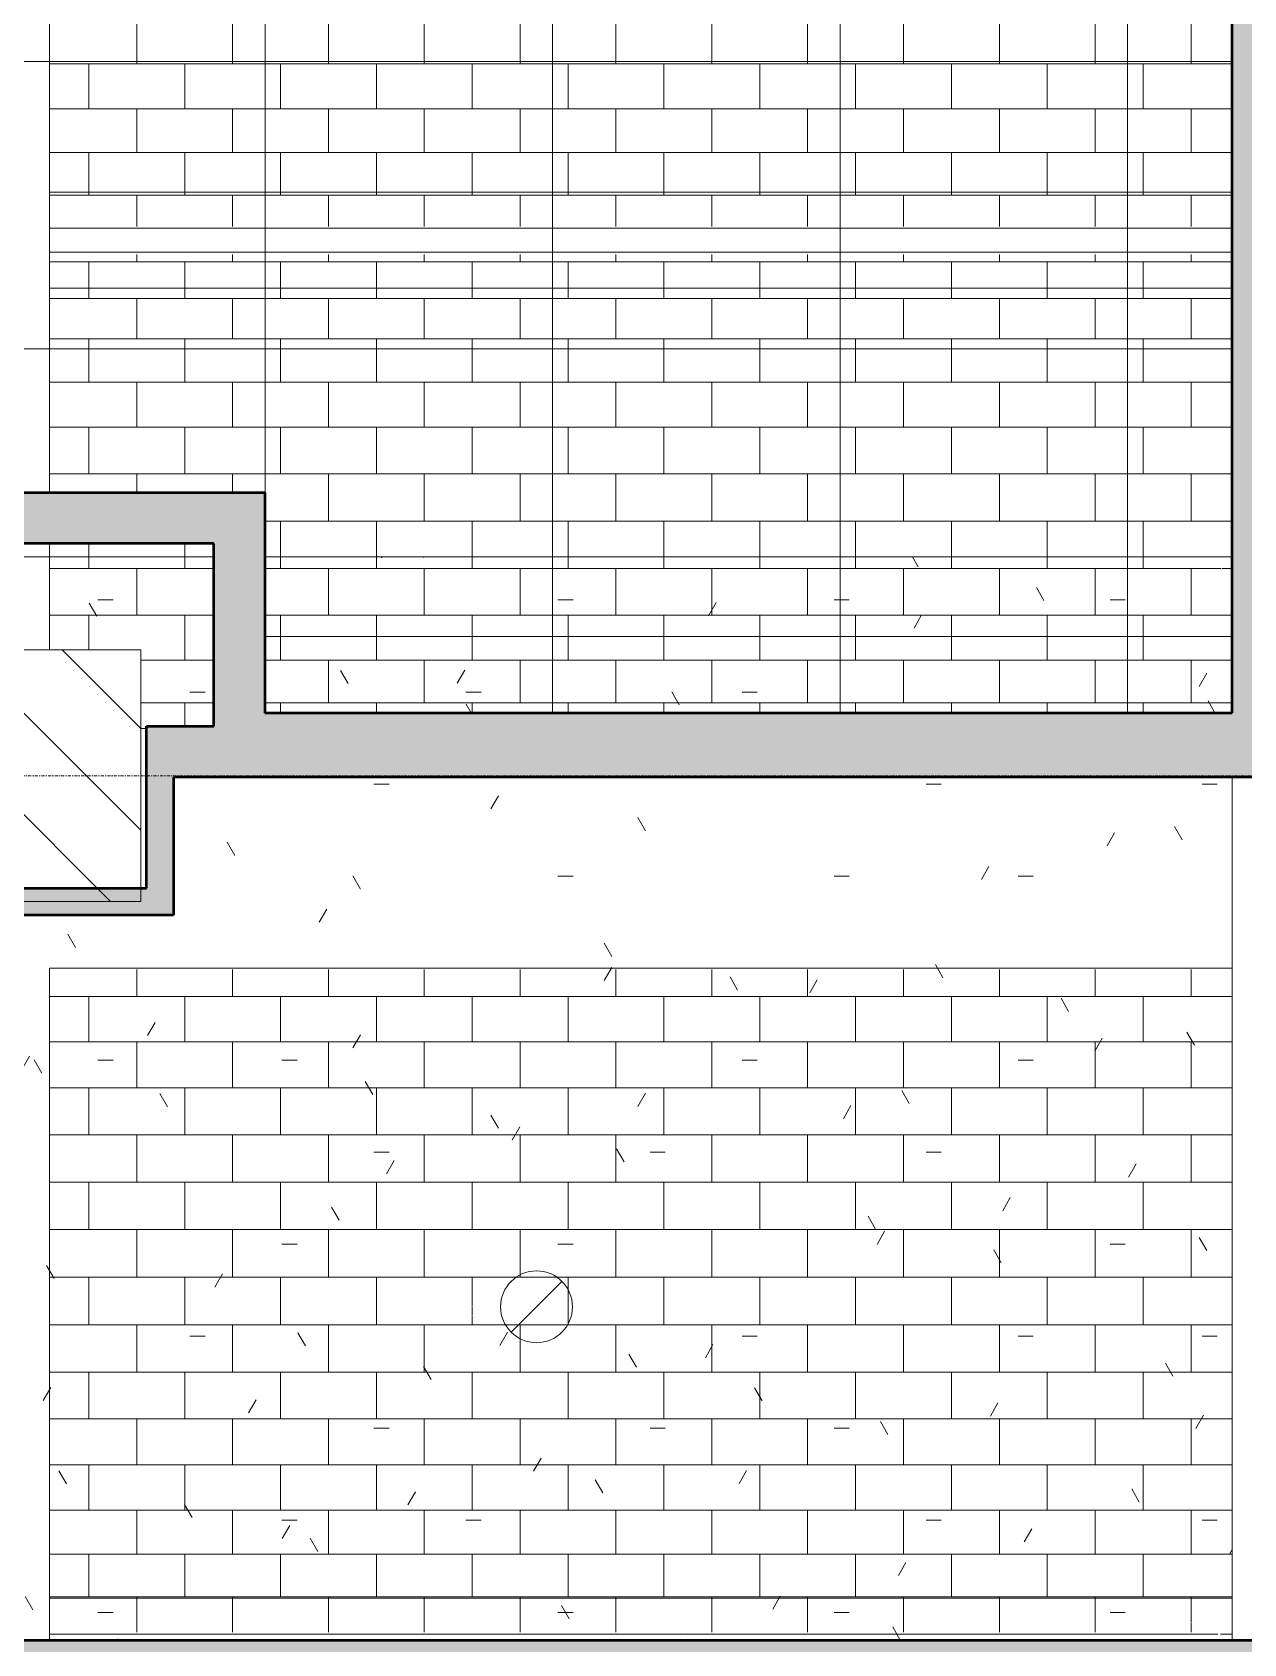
# Model space of a CAD drawing. Header units: inches. Extents: x -956 to 966, y -1111 to 895.
# Drawn here: x 616.6 to 717.7, y -48.7 to 85.8 of the extents above; entities that cross this region are included whole.
import ezdxf

# ---------------------------------------------------------------- set-up
doc = ezdxf.new("R2010")
doc.units = ezdxf.units.IN
doc.header["$MEASUREMENT"] = 0
doc.linetypes.add('Grid Line 1_4_', pattern=[0.4375, 0.25, -0.0625, 0.0625, -0.0625])
for name, color, linetype, lineweight in [('A-CLNG', 13, 'Continuous', 13), ('A-CLNG-PATT', 13, 'Continuous', 13), ('A-WALL-PATT', 111, 'Continuous', 13), ('E-LITE-EQPM', 33, 'Continuous', 9), ('I-WALL', 2, 'Continuous', 13), ('S-COLS', 52, 'Continuous', 13), ('S-GRID', 1, 'Continuous', 9)]:
    doc.layers.add(name, color=color, linetype=linetype, lineweight=lineweight)

# ---------------------------------------------------------------- blocks, each defined once
blk = doc.blocks.new('FP_1_73-7TH FLOOR TELECOM OVERHEAD ROUTING PLAN')
at = {"layer": 'A-CLNG-PATT', "color": 50}
for p, q in [((625.34, 7.58), (625.34, 5.33)), ((633.34, 7.58), (633.34, 5.33)), ((641.34, 7.58), (641.34, 5.33)), ((649.34, 7.58), (649.34, 5.33)), ((657.34, 7.58), (657.34, 5.33)), ((665.34, 7.58), (665.34, 5.33)), ((673.34, 7.58), (673.34, 5.33)), ((681.34, 7.58), (681.34, 5.33)), ((689.34, 7.58), (689.34, 5.33)), ((697.34, 7.58), (697.34, 5.33)), ((705.34, 7.58), (705.34, 5.33)), ((713.34, 7.58), (713.34, 5.33)), ((618.05, 5.33), (716.77, 5.33)), ((621.34, 5.33), (621.34, 1.56)), ((629.34, 5.33), (629.34, 1.56)), ((637.34, 5.33), (637.34, 1.6)), ((645.34, 5.33), (645.34, 1.56)), ((653.34, 5.33), (653.34, 1.56)), ((661.34, 5.33), (661.34, 1.56)), ((669.34, 5.33), (669.34, 1.56)), ((677.34, 5.33), (677.34, 1.56)), ((685.34, 5.33), (685.34, 1.56)), ((693.34, 5.33), (693.34, 1.56)), ((701.34, 5.33), (701.34, 1.56)), ((709.34, 5.33), (709.34, 1.56)), ((618.05, 1.56), (716.77, 1.56)), ((625.34, 1.56), (625.34, -2.29)), ((633.34, 1.56), (633.34, -2.29)), ((641.34, 1.56), (641.34, -2.29)), ((649.34, 1.56), (649.34, -2.29)), ((657.34, 1.56), (657.34, -2.29)), ((665.34, 1.56), (665.34, -2.29)), ((673.34, 1.56), (673.34, -2.29)), ((681.34, 1.56), (681.34, -2.29)), ((689.34, 1.56), (689.34, -2.29)), ((697.34, 1.56), (697.34, -2.29)), ((705.34, 1.56), (705.34, -2.29)), ((713.34, 1.56), (713.34, -2.29)), ((618.05, -2.29), (716.77, -2.29)), ((621.34, -2.29), (621.34, -6.2)), ((629.34, -2.29), (629.34, -6.2)), ((637.34, -2.29), (637.34, -6.2)), ((645.34, -2.29), (645.34, -6.2)), ((653.34, -2.29), (653.34, -6.2)), ((661.34, -2.29), (661.34, -6.2)), ((669.34, -2.29), (669.34, -6.2)), ((677.34, -2.29), (677.34, -6.2)), ((685.34, -2.29), (685.34, -6.2)), ((693.34, -2.29), (693.34, -6.2)), ((701.34, -2.29), (701.34, -6.2)), ((709.34, -2.29), (709.34, -6.2)), ((618.05, -6.2), (716.77, -6.2)), ((625.34, -6.2), (625.34, -10.15)), ((633.34, -6.2), (633.34, -10.15)), ((641.34, -6.2), (641.34, -10.15)), ((649.34, -6.2), (649.34, -10.15)), ((657.34, -6.2), (657.34, -10.15)), ((665.34, -6.2), (665.34, -10.15)), ((673.34, -6.2), (673.34, -10.15)), ((681.34, -6.2), (681.34, -10.15)), ((689.34, -6.2), (689.34, -10.15)), ((697.34, -6.2), (697.34, -10.15)), ((705.34, -6.2), (705.34, -10.15)), ((713.34, -6.2), (713.34, -10.15)), ((618.05, -10.15), (716.77, -10.15)), ((621.34, -10.15), (621.34, -14.12)), ((629.34, -10.15), (629.34, -14.12)), ((637.34, -10.15), (637.34, -14.12)), ((645.34, -10.15), (645.34, -14.12)), ((653.34, -10.15), (653.34, -14.12)), ((661.34, -10.15), (661.34, -14.12)), ((669.34, -10.15), (669.34, -14.12)), ((677.34, -10.15), (677.34, -14.12)), ((685.34, -10.15), (685.34, -14.12)), ((693.34, -10.15), (693.34, -14.12)), ((701.34, -10.15), (701.34, -14.12)), ((709.34, -10.15), (709.34, -14.12)), ((618.05, -14.12), (716.77, -14.12)), ((625.34, -14.12), (625.34, -18.1)), ((633.34, -14.12), (633.34, -18.1)), ((641.34, -14.12), (641.34, -18.09)), ((649.34, -14.12), (649.34, -18.1)), ((657.34, -14.12), (657.34, -17.66)), ((665.34, -14.12), (665.34, -18.1)), ((673.34, -14.12), (673.34, -18.1)), ((681.34, -14.12), (681.34, -18.1)), ((689.34, -14.12), (689.34, -18.1)), ((697.34, -14.12), (697.34, -18.1)), ((705.34, -14.12), (705.34, -18.1)), ((713.34, -14.12), (713.34, -18.1)), ((618.05, -18.1), (657.03, -18.1)), ((621.34, -18.1), (621.34, -22.06)), ((629.34, -18.1), (629.34, -22.06)), ((637.34, -18.13), (637.34, -22.06)), ((645.34, -18.1), (645.34, -22.06)), ((653.34, -18.1), (653.34, -18.44)), ((653.34, -18.47), (653.34, -19.75)), ((657.34, -17.66), (657.34, -17.91)), ((660.39, -18.1), (716.77, -18.1)), ((661.34, -18.1), (661.34, -19.12)), ((669.34, -18.1), (669.34, -22.07)), ((677.34, -18.1), (677.34, -22.07)), ((685.34, -18.1), (685.34, -22.07)), ((693.34, -18.1), (693.34, -22.07)), ((701.34, -18.1), (701.34, -22.07)), ((709.34, -18.1), (709.34, -22.07)), ((653.34, -19.78), (653.34, -20.52)), ((653.34, -20.56), (653.34, -21.3)), ((653.34, -21.33), (653.34, -22.02)), ((618.05, -22.07), (656.12, -22.07)), ((625.34, -22.07), (625.34, -26.01)), ((633.34, -22.07), (633.34, -26.01)), ((641.34, -22.07), (641.34, -26.01)), ((649.34, -22.07), (649.34, -26.01)), ((661.34, -21.99), (661.34, -22.07)), ((661.34, -22.07), (716.77, -22.07)), ((665.34, -22.07), (665.34, -24.75)), ((673.34, -22.07), (673.34, -26.01)), ((681.34, -22.07), (681.34, -26.01)), ((689.34, -22.07), (689.34, -26.01)), ((697.34, -22.07), (697.34, -26.01)), ((705.34, -22.07), (705.34, -26.01)), ((713.34, -22.07), (713.34, -26.01)), ((657.34, -23.21), (657.34, -23.45)), ((657.34, -23.45), (657.34, -26.01)), ((665.34, -24.76), (665.34, -26)), ((618.05, -26.01), (716.77, -26.01)), ((621.34, -26.01), (621.34, -29.92)), ((629.34, -26.01), (629.34, -29.92)), ((637.34, -26.01), (637.34, -29.92)), ((645.34, -26.01), (645.34, -29.92)), ((653.34, -26.01), (653.34, -29.92)), ((661.34, -26.01), (661.34, -29.92)), ((669.34, -26.01), (669.34, -29.92)), ((677.34, -26.01), (677.34, -29.92)), ((685.34, -26.01), (685.34, -29.92)), ((693.34, -26.01), (693.34, -29.92)), ((701.34, -26.01), (701.34, -29.92)), ((709.34, -26.01), (709.34, -29.92)), ((618.05, -29.92), (716.77, -29.92)), ((625.34, -29.92), (625.34, -33.76)), ((633.34, -29.92), (633.34, -33.76)), ((641.34, -29.92), (641.34, -33.76)), ((649.34, -29.92), (649.34, -33.76)), ((657.34, -29.92), (657.34, -33.76)), ((665.34, -29.92), (665.34, -33.76)), ((673.34, -29.92), (673.34, -33.76)), ((681.34, -29.92), (681.34, -33.76)), ((689.34, -29.92), (689.34, -33.76)), ((697.34, -29.92), (697.34, -33.76)), ((705.34, -29.92), (705.34, -33.76)), ((713.34, -29.92), (713.34, -33.76)), ((618.05, -33.76), (716.77, -33.76)), ((621.34, -33.76), (621.34, -37.52)), ((629.34, -33.76), (629.34, -37.52)), ((637.34, -33.76), (637.34, -37.52)), ((645.34, -33.76), (645.34, -37.52)), ((653.34, -33.76), (653.34, -37.52)), ((661.34, -33.76), (661.34, -37.52)), ((669.34, -33.76), (669.34, -37.52)), ((677.34, -33.76), (677.34, -37.52)), ((685.34, -33.76), (685.34, -37.52)), ((693.34, -33.76), (693.34, -37.52)), ((701.34, -33.76), (701.34, -37.52)), ((709.34, -33.76), (709.34, -37.52)), ((618.05, -37.52), (716.77, -37.52)), ((625.34, -37.52), (625.34, -41.2)), ((633.34, -37.52), (633.34, -41.2)), ((641.34, -37.52), (641.34, -41.2)), ((649.34, -37.52), (649.34, -41.2)), ((657.34, -37.52), (657.34, -41.2)), ((665.34, -37.56), (665.34, -41.2)), ((673.34, -37.52), (673.34, -41.2)), ((681.34, -37.52), (681.34, -41.2)), ((689.34, -37.52), (689.34, -41.2)), ((697.34, -37.52), (697.34, -41.2)), ((705.34, -37.52), (705.34, -41.2)), ((713.34, -37.52), (713.34, -41.2)), ((618.05, -41.2), (716.77, -41.2)), ((621.34, -41.2), (621.34, -44.76)), ((629.34, -41.2), (629.34, -44.76)), ((637.34, -41.2), (637.34, -44.76)), ((645.34, -41.2), (645.34, -44.76)), ((653.34, -41.2), (653.34, -44.76)), ((661.34, -41.2), (661.34, -44.76)), ((669.34, -41.2), (669.34, -44.76)), ((677.34, -41.2), (677.34, -44.76)), ((685.34, -41.2), (685.34, -44.76)), ((693.34, -41.2), (693.34, -44.76)), ((701.34, -41.2), (701.34, -44.76)), ((709.34, -41.2), (709.34, -44.72)), ((618.05, -44.76), (716.77, -44.76)), ((625.34, -44.76), (625.34, -44.87)), ((625.34, -44.87), (625.34, -47.72)), ((633.34, -44.76), (633.34, -44.87)), ((633.34, -44.87), (633.34, -47.72)), ((641.34, -44.76), (641.34, -44.87)), ((641.34, -44.87), (641.34, -47.72)), ((649.34, -44.76), (649.34, -44.87)), ((649.34, -44.87), (649.34, -47.72)), ((657.34, -44.76), (657.34, -44.87)), ((657.34, -44.87), (657.34, -47.72)), ((665.34, -44.76), (665.34, -44.87)), ((665.34, -44.87), (665.34, -47.72)), ((673.34, -44.76), (673.34, -44.87)), ((673.34, -44.87), (673.34, -47.72)), ((681.34, -44.76), (681.34, -44.87)), ((681.34, -44.87), (681.34, -47.72)), ((689.34, -44.76), (689.34, -44.87)), ((689.34, -44.87), (689.34, -47.72)), ((697.34, -44.76), (697.34, -44.87)), ((697.34, -44.87), (697.34, -47.72)), ((705.34, -44.76), (705.34, -44.87)), ((705.34, -44.87), (705.34, -45.94)), ((713.34, -44.76), (713.34, -44.87)), ((713.34, -44.87), (713.34, -46.84)), ((705.34, -45.97), (705.34, -47.72)), ((713.34, -46.91), (713.34, -47.64)), ((713.34, -47.65), (713.34, -47.72))]:
    blk.add_line(p, q, dxfattribs=at)
at = {"layer": 'A-CLNG-PATT', "color": 253}
for p, q in [((657.03, -18.1), (660.39, -18.1)), ((657.34, -17.91), (657.34, -18.1)), ((661.34, -19.12), (661.34, -21.99)), ((656.12, -22.07), (661.3, -22.07)), ((657.34, -22.07), (657.34, -23.21))]:
    blk.add_line(p, q, dxfattribs=at)
blk = doc.blocks.new('7th Floor Vault4 - 7th Floor Vault-3167701-7TH FLOOR TELECOM OVERHEAD ROUTING PLAN')
at = {"layer": 'A-CLNG', "color": 10, "lineweight": 9}
for p, q in [((618.05, -44.87), (618.05, 7.69)), ((618.05, 7.69), (618.05, -44.89)), ((716.77, 7.69), (618.05, 7.69)), ((618.05, 7.69), (716.77, 7.69)), ((618.05, -47.87), (618.05, -44.87)), ((618.05, -44.87), (618.05, -48.37)), ((618.05, -47.87), (618.05, -44.87)), ((716.77, -44.87), (618.05, -44.87)), ((716.77, -44.87), (618.05, -44.87)), ((618.05, -44.89), (618.05, -47.87)), ((618.05, -48.37), (618.05, -47.87)), ((714.39, -47.87), (618.05, -47.87)), ((715.59, -47.87), (714.42, -47.87)), ((716.77, -47.87), (715.81, -47.87))]:
    blk.add_line(p, q, dxfattribs=at)
at = {"layer": 'A-CLNG', "color": 9, "lineweight": 9}
blk.add_blockref('FP_1_73-7TH FLOOR TELECOM OVERHEAD ROUTING PLAN', (0, 0), dxfattribs=at)
blk = doc.blocks.new('FP_1_79-7TH FLOOR TELECOM OVERHEAD ROUTING PLAN')
at = {"layer": 'A-CLNG-PATT', "color": 50}
for p, q in [((625.34, 87.01), (625.34, 83.17)), ((633.34, 87.01), (633.34, 83.17)), ((641.34, 87.01), (641.34, 83.17)), ((649.34, 87.01), (649.34, 83.17)), ((657.34, 87.01), (657.34, 83.17)), ((665.34, 87.01), (665.34, 83.17)), ((673.34, 87.01), (673.34, 83.17)), ((681.34, 87.01), (681.34, 83.17)), ((689.34, 87.01), (689.34, 83.17)), ((697.34, 87.01), (697.34, 83.17)), ((705.34, 87.01), (705.34, 83.17)), ((713.34, 87.01), (713.34, 83.17)), ((618.05, 83.17), (716.77, 83.17)), ((621.34, 83.17), (621.34, 79.42)), ((629.34, 83.17), (629.34, 79.42)), ((637.34, 83.17), (637.34, 79.42)), ((645.34, 83.17), (645.34, 79.42)), ((653.34, 83.17), (653.34, 79.42)), ((661.34, 83.17), (661.34, 79.42)), ((669.34, 83.17), (669.34, 79.42)), ((677.34, 83.17), (677.34, 79.42)), ((685.34, 83.17), (685.34, 79.42)), ((693.34, 83.17), (693.34, 79.42)), ((701.34, 83.17), (701.34, 79.42)), ((709.34, 83.17), (709.34, 79.42)), ((618.05, 79.42), (716.77, 79.42)), ((625.34, 79.42), (625.34, 75.75)), ((633.34, 79.42), (633.34, 75.75)), ((641.34, 79.42), (641.34, 75.75)), ((649.34, 79.42), (649.34, 75.75)), ((657.34, 79.42), (657.34, 75.75)), ((665.34, 79.42), (665.34, 75.75)), ((673.34, 79.42), (673.34, 75.75)), ((681.34, 79.42), (681.34, 75.75)), ((689.34, 79.42), (689.34, 75.75)), ((697.34, 79.42), (697.34, 75.75)), ((705.34, 79.42), (705.34, 75.75)), ((713.34, 79.42), (713.34, 75.75)), ((618.05, 75.75), (716.77, 75.75)), ((621.34, 75.75), (621.34, 72.44)), ((629.34, 75.75), (629.34, 72.44)), ((637.34, 75.75), (637.34, 72.44)), ((645.34, 75.75), (645.34, 72.44)), ((653.34, 75.75), (653.34, 72.44)), ((661.34, 75.75), (661.34, 72.44)), ((669.34, 75.75), (669.34, 72.44)), ((677.34, 75.75), (677.34, 72.44)), ((685.34, 75.75), (685.34, 72.44)), ((693.34, 75.75), (693.34, 72.44)), ((701.34, 75.75), (701.34, 72.44)), ((709.34, 75.75), (709.34, 72.44)), ((618.05, 72.2), (716.77, 72.2)), ((621.34, 72.44), (621.34, 72.2)), ((625.34, 72.2), (625.34, 69.6)), ((629.34, 72.44), (629.34, 72.2)), ((633.34, 72.2), (633.34, 69.6)), ((637.34, 72.44), (637.34, 72.2)), ((641.34, 72.2), (641.34, 69.6)), ((645.34, 72.44), (645.34, 72.2)), ((649.34, 72.2), (649.34, 69.6)), ((653.34, 72.44), (653.34, 72.2)), ((657.34, 72.2), (657.34, 69.6)), ((661.34, 72.44), (661.34, 72.2)), ((665.34, 72.2), (665.34, 69.6)), ((669.34, 72.44), (669.34, 72.2)), ((673.34, 72.2), (673.34, 69.6)), ((677.34, 72.44), (677.34, 72.2)), ((681.34, 72.2), (681.34, 69.6)), ((685.34, 72.44), (685.34, 72.2)), ((689.34, 72.2), (689.34, 69.6)), ((693.34, 72.44), (693.34, 72.2)), ((697.34, 72.2), (697.34, 69.6)), ((701.34, 72.44), (701.34, 72.2)), ((705.34, 72.2), (705.34, 69.6)), ((709.34, 72.44), (709.34, 72.2)), ((713.34, 72.2), (713.34, 69.6))]:
    blk.add_line(p, q, dxfattribs=at)
blk = doc.blocks.new('FP_1_80-7TH FLOOR TELECOM OVERHEAD ROUTING PLAN')
at = {"layer": 'A-CLNG-PATT', "color": 50}
for p, q in [((618.05, 66.65), (716.77, 66.65)), ((621.34, 66.65), (621.34, 65.15)), ((625.34, 67.24), (625.34, 66.65)), ((629.34, 66.65), (629.34, 65.15)), ((633.34, 67.24), (633.34, 66.65)), ((637.34, 66.65), (637.34, 65.15)), ((641.34, 67.24), (641.34, 66.65)), ((645.34, 66.65), (645.34, 65.15)), ((649.34, 67.24), (649.34, 66.65)), ((653.34, 66.65), (653.34, 65.15)), ((657.34, 67.24), (657.34, 66.65)), ((661.34, 66.65), (661.34, 65.15)), ((665.34, 67.24), (665.34, 66.65)), ((669.34, 66.65), (669.34, 65.15)), ((673.34, 67.24), (673.34, 66.65)), ((677.34, 66.65), (677.34, 65.15)), ((681.34, 67.24), (681.34, 66.65)), ((685.34, 66.65), (685.34, 65.15)), ((689.34, 67.24), (689.34, 66.65)), ((693.34, 66.65), (693.34, 65.15)), ((697.34, 67.24), (697.34, 66.65)), ((701.34, 66.65), (701.34, 65.15)), ((705.34, 67.24), (705.34, 66.65)), ((709.34, 66.65), (709.34, 65.15)), ((713.34, 67.24), (713.34, 66.65)), ((621.34, 65.15), (621.34, 64.44)), ((629.34, 65.15), (629.34, 64.44)), ((637.34, 65.15), (637.34, 64.44)), ((645.34, 65.15), (645.34, 64.44)), ((653.34, 65.15), (653.34, 64.44)), ((661.34, 65.15), (661.34, 64.44)), ((669.34, 65.15), (669.34, 64.44)), ((677.34, 65.15), (677.34, 64.44)), ((685.34, 65.15), (685.34, 64.44)), ((693.34, 65.15), (693.34, 64.44)), ((701.34, 65.15), (701.34, 64.44)), ((709.34, 65.15), (709.34, 64.44)), ((618.05, 63.58), (716.77, 63.58)), ((621.34, 64.44), (621.34, 63.58)), ((625.34, 63.58), (625.34, 61.93)), ((629.34, 64.44), (629.34, 63.58)), ((633.34, 63.58), (633.34, 61.93)), ((637.34, 64.44), (637.34, 63.58)), ((641.34, 63.58), (641.34, 61.93)), ((645.34, 64.44), (645.34, 63.58)), ((649.34, 63.58), (649.34, 61.93)), ((653.34, 64.44), (653.34, 63.58)), ((657.34, 63.58), (657.34, 61.93)), ((661.34, 64.44), (661.34, 63.58)), ((665.34, 63.58), (665.34, 61.93)), ((669.34, 64.44), (669.34, 63.58)), ((673.34, 63.58), (673.34, 61.93)), ((677.34, 64.44), (677.34, 63.58)), ((681.34, 63.58), (681.34, 61.93)), ((685.34, 64.44), (685.34, 63.58)), ((689.34, 63.58), (689.34, 61.93)), ((693.34, 64.44), (693.34, 63.58)), ((697.34, 63.58), (697.34, 61.93)), ((701.34, 64.44), (701.34, 63.58)), ((705.34, 63.58), (705.34, 61.93)), ((709.34, 64.44), (709.34, 63.58)), ((713.34, 63.58), (713.34, 61.93)), ((625.34, 61.93), (625.34, 60.21)), ((633.34, 61.93), (633.34, 60.21)), ((641.34, 61.93), (641.34, 60.21)), ((649.34, 61.93), (649.34, 60.21)), ((657.34, 61.93), (657.34, 60.21)), ((665.34, 61.93), (665.34, 60.21)), ((673.34, 61.93), (673.34, 60.21)), ((681.34, 61.93), (681.34, 60.21)), ((689.34, 61.93), (689.34, 60.21)), ((697.34, 61.93), (697.34, 60.21)), ((705.34, 61.93), (705.34, 60.21)), ((713.34, 61.93), (713.34, 60.21)), ((618.05, 60.21), (716.77, 60.21)), ((621.34, 60.21), (621.34, 58.44)), ((629.34, 60.21), (629.34, 58.44)), ((637.34, 60.21), (637.34, 58.44)), ((645.34, 60.21), (645.34, 58.44)), ((653.34, 60.21), (653.34, 58.44)), ((661.34, 60.21), (661.34, 58.44)), ((669.34, 60.21), (669.34, 58.44)), ((677.34, 60.21), (677.34, 58.44)), ((685.34, 60.21), (685.34, 58.44)), ((693.34, 60.21), (693.34, 58.44)), ((701.34, 60.21), (701.34, 58.44)), ((709.34, 60.21), (709.34, 58.44)), ((621.34, 58.44), (621.34, 56.61)), ((629.34, 58.44), (629.34, 56.61)), ((637.34, 58.44), (637.34, 56.61)), ((645.34, 58.44), (645.34, 56.61)), ((653.34, 58.44), (653.34, 56.61)), ((661.34, 58.44), (661.34, 56.61)), ((669.34, 58.44), (669.34, 56.61)), ((677.34, 58.44), (677.34, 56.61)), ((685.34, 58.44), (685.34, 56.61)), ((693.34, 58.44), (693.34, 56.61)), ((701.34, 58.44), (701.34, 56.61)), ((709.34, 58.44), (709.34, 56.61)), ((618.05, 56.61), (716.77, 56.61)), ((625.34, 56.61), (625.34, 54.74)), ((633.34, 56.61), (633.34, 54.74)), ((641.34, 56.61), (641.34, 54.74)), ((649.34, 56.61), (649.34, 54.74)), ((657.34, 56.61), (657.34, 54.74)), ((665.34, 56.61), (665.34, 54.74)), ((673.34, 56.61), (673.34, 54.74)), ((681.34, 56.61), (681.34, 54.74)), ((689.34, 56.61), (689.34, 54.74)), ((697.34, 56.61), (697.34, 54.74)), ((705.34, 56.61), (705.34, 54.74)), ((713.34, 56.61), (713.34, 54.74)), ((625.34, 54.74), (625.34, 52.84)), ((633.34, 54.74), (633.34, 52.84)), ((641.34, 54.74), (641.34, 52.84)), ((649.34, 54.74), (649.34, 52.84)), ((657.34, 54.74), (657.34, 52.84)), ((665.34, 54.74), (665.34, 52.84)), ((673.34, 54.74), (673.34, 52.84)), ((681.34, 54.74), (681.34, 52.84)), ((689.34, 54.74), (689.34, 52.84)), ((697.34, 54.74), (697.34, 52.84)), ((705.34, 54.74), (705.34, 52.84)), ((713.34, 54.74), (713.34, 52.84)), ((618.05, 52.84), (716.77, 52.84)), ((621.34, 52.84), (621.34, 50.9)), ((629.34, 52.84), (629.34, 50.9)), ((637.34, 52.84), (637.34, 50.9)), ((645.34, 52.84), (645.34, 50.9)), ((653.34, 52.84), (653.34, 50.9)), ((661.34, 52.84), (661.34, 50.9)), ((669.34, 52.84), (669.34, 50.9)), ((677.34, 52.84), (677.34, 50.9)), ((685.34, 52.84), (685.34, 50.9)), ((693.34, 52.84), (693.34, 50.9)), ((701.34, 52.84), (701.34, 50.9)), ((709.34, 52.84), (709.34, 50.9)), ((621.34, 50.9), (621.34, 48.94)), ((629.34, 50.9), (629.34, 48.94)), ((637.34, 50.9), (637.34, 48.94)), ((645.34, 50.9), (645.34, 48.94)), ((653.34, 50.9), (653.34, 48.94)), ((661.34, 50.9), (661.34, 48.94)), ((669.34, 50.9), (669.34, 48.94)), ((677.34, 50.9), (677.34, 48.94)), ((685.34, 50.9), (685.34, 48.94)), ((693.34, 50.9), (693.34, 48.94)), ((701.34, 50.9), (701.34, 48.94)), ((709.34, 50.9), (709.34, 48.94)), ((618.05, 48.94), (716.77, 48.94)), ((625.34, 48.94), (625.34, 47.38)), ((633.34, 48.94), (633.34, 47.38)), ((641.34, 48.94), (641.34, 46.97)), ((649.34, 48.94), (649.34, 46.97)), ((657.34, 48.94), (657.34, 46.97)), ((665.34, 48.94), (665.34, 46.97)), ((673.34, 48.94), (673.34, 46.97)), ((681.34, 48.94), (681.34, 46.97)), ((689.34, 48.94), (689.34, 46.97)), ((697.34, 48.94), (697.34, 46.97)), ((705.34, 48.94), (705.34, 46.97)), ((713.34, 48.94), (713.34, 46.97)), ((641.34, 46.97), (641.34, 44.99)), ((649.34, 46.97), (649.34, 44.99)), ((657.34, 46.97), (657.34, 44.99)), ((665.34, 46.97), (665.34, 44.99)), ((673.34, 46.97), (673.34, 44.99)), ((681.34, 46.97), (681.34, 44.99)), ((689.34, 46.97), (689.34, 44.99)), ((697.34, 46.97), (697.34, 44.99)), ((705.34, 46.97), (705.34, 44.99)), ((713.34, 46.97), (713.34, 44.99)), ((636.03, 44.99), (716.77, 44.99)), ((637.34, 44.99), (637.34, 43.01)), ((645.34, 44.99), (645.34, 43.01)), ((653.34, 44.99), (653.34, 43.01)), ((661.34, 44.99), (661.34, 43.01)), ((669.34, 44.99), (669.34, 43.01)), ((677.34, 44.99), (677.34, 43.01)), ((685.34, 44.99), (685.34, 43.01)), ((693.34, 44.99), (693.34, 43.01)), ((701.34, 44.99), (701.34, 43.01)), ((709.34, 44.99), (709.34, 43.01)), ((621.34, 42.01), (621.34, 41.04)), ((629.34, 42.01), (629.34, 41.04)), ((637.34, 43.01), (637.34, 42.01)), ((637.34, 42.01), (637.34, 41.04)), ((645.34, 43.01), (645.34, 42.01)), ((645.34, 42.01), (645.34, 41.04)), ((653.34, 43.01), (653.34, 42.01)), ((653.34, 42.01), (653.34, 41.04)), ((661.34, 43.01), (661.34, 42.01)), ((661.34, 42.01), (661.34, 41.04)), ((669.34, 43.01), (669.34, 42.01)), ((669.34, 42.01), (669.34, 41.04)), ((677.34, 43.01), (677.34, 42.01)), ((677.34, 42.01), (677.34, 41.04)), ((685.34, 43.01), (685.34, 42.01)), ((685.34, 42.01), (685.34, 41.04)), ((693.34, 43.01), (693.34, 42.01)), ((693.34, 42.01), (693.34, 41.04)), ((701.34, 43.01), (701.34, 42.01)), ((701.34, 42.01), (701.34, 41.04)), ((709.34, 43.01), (709.34, 42.01)), ((709.34, 42.01), (709.34, 41.04)), ((618.05, 41.04), (631.78, 41.04)), ((625.34, 41.04), (625.34, 39.08)), ((636.03, 41.04), (713.87, 41.04)), ((641.34, 41.04), (641.34, 39.08)), ((649.34, 41.04), (649.34, 39.08)), ((657.34, 41.04), (657.34, 39.08)), ((665.34, 41.04), (665.34, 39.08)), ((673.34, 41.04), (673.34, 39.08)), ((681.34, 41.04), (681.34, 39.08)), ((689.34, 41.04), (689.34, 39.08)), ((697.34, 41.04), (697.34, 39.08)), ((705.34, 41.04), (705.34, 39.08)), ((713.34, 41.04), (713.34, 40.86)), ((713.34, 40.85), (713.34, 40.28)), ((713.89, 41.04), (714.84, 41.04)), ((714.87, 41.04), (715.82, 41.04)), ((715.91, 41.04), (716.77, 41.04)), ((625.34, 39.08), (625.34, 37.15)), ((641.34, 39.08), (641.34, 37.15)), ((649.34, 39.08), (649.34, 37.15)), ((657.34, 39.08), (657.34, 37.15)), ((665.34, 39.08), (665.34, 37.15)), ((673.34, 39.08), (673.34, 37.15)), ((681.34, 39.08), (681.34, 37.15)), ((689.34, 39.08), (689.34, 37.15)), ((697.34, 39.08), (697.34, 37.15)), ((705.34, 39.08), (705.34, 38.18)), ((713.34, 40.26), (713.34, 39.08)), ((713.34, 39.08), (713.34, 38.52)), ((705.34, 38.16), (705.34, 37.15)), ((713.34, 38.48), (713.34, 37.15)), ((618.05, 37.15), (631.78, 37.15)), ((621.34, 37.15), (621.34, 35.25)), ((629.34, 37.15), (629.34, 35.25)), ((636.03, 37.15), (716.77, 37.15)), ((637.34, 37.15), (637.34, 35.25)), ((645.34, 37.15), (645.34, 35.25)), ((653.34, 37.15), (653.34, 35.25)), ((661.34, 37.15), (661.34, 35.25)), ((669.34, 37.15), (669.34, 35.25)), ((677.34, 37.15), (677.34, 35.25)), ((685.34, 37.15), (685.34, 35.25)), ((693.34, 37.15), (693.34, 35.25)), ((701.34, 37.15), (701.34, 36.84)), ((701.34, 36.81), (701.34, 35.25)), ((709.34, 37.15), (709.34, 35.25)), ((621.34, 35.25), (621.34, 34.26)), ((629.34, 35.25), (629.34, 33.4)), ((637.34, 35.25), (637.34, 33.4)), ((645.34, 35.25), (645.34, 33.4)), ((653.34, 35.25), (653.34, 33.4)), ((661.34, 35.25), (661.34, 33.4)), ((669.34, 35.25), (669.34, 33.4)), ((677.34, 35.25), (677.34, 33.4)), ((685.34, 35.25), (685.34, 33.4)), ((693.34, 35.25), (693.34, 33.4)), ((701.34, 35.25), (701.34, 34.26)), ((709.34, 35.25), (709.34, 33.4)), ((701.34, 34.22), (701.34, 33.4)), ((625.68, 33.4), (631.78, 33.4)), ((636.03, 33.4), (716.77, 33.4)), ((641.34, 33.4), (641.34, 31.58)), ((649.34, 33.4), (649.34, 31.58)), ((657.34, 33.4), (657.34, 31.58)), ((665.34, 33.4), (665.34, 31.58)), ((673.34, 33.4), (673.34, 31.58)), ((681.34, 33.4), (681.34, 31.58)), ((689.34, 33.4), (689.34, 31.58)), ((697.34, 33.4), (697.34, 31.58)), ((705.34, 33.4), (705.34, 31.61)), ((713.34, 33.4), (713.34, 31.58)), ((641.34, 31.58), (641.34, 29.83)), ((649.34, 31.58), (649.34, 29.83)), ((657.34, 31.58), (657.34, 29.83)), ((665.34, 31.58), (665.34, 29.83)), ((673.34, 31.58), (673.34, 29.83)), ((681.34, 31.58), (681.34, 29.83)), ((689.34, 31.58), (689.34, 29.83)), ((697.34, 31.58), (697.34, 29.83)), ((705.34, 31.58), (705.34, 29.83)), ((713.34, 31.58), (713.34, 29.83)), ((625.68, 29.83), (631.78, 29.83)), ((629.34, 29.83), (629.34, 27.88)), ((636.03, 29.83), (716.77, 29.83)), ((637.34, 29.83), (637.34, 29.01)), ((645.34, 29.83), (645.34, 29.01)), ((653.34, 29.83), (653.34, 29.01)), ((661.34, 29.83), (661.34, 29.01)), ((669.34, 29.83), (669.34, 29.01)), ((677.34, 29.83), (677.34, 29.01)), ((685.34, 29.83), (685.34, 29.01)), ((693.34, 29.83), (693.34, 29.01)), ((701.34, 29.83), (701.34, 29.01)), ((709.34, 29.83), (709.34, 29.01))]:
    blk.add_line(p, q, dxfattribs=at)
at = {"layer": 'A-CLNG-PATT', "color": 253}
for p, q in [((621.34, 43.13), (621.34, 43.01)), ((629.34, 43.13), (629.34, 43.01)), ((621.34, 43.01), (621.34, 42.01)), ((629.34, 43.01), (629.34, 42.01))]:
    blk.add_line(p, q, dxfattribs=at)
blk = doc.blocks.new('7th Floor Vault5 - 7th Floor Vault-3167908-7TH FLOOR TELECOM OVERHEAD ROUTING PLAN')
at = {"layer": 'A-CLNG', "color": 10, "lineweight": 9}
for p, q in [((618.05, 130.47), (618.05, 72.42)), ((618.05, 130.44), (618.05, 72.44)), ((716.77, 72.44), (618.05, 72.44)), ((716.77, 72.44), (618.05, 72.44)), ((618.05, 69.44), (618.05, 72.44)), ((618.05, 72.44), (618.05, 64.44)), ((618.05, 72.44), (618.05, 69.44)), ((618.05, 72.42), (618.05, 69.44)), ((716.77, 69.44), (618.05, 69.44)), ((618.05, 69.44), (618.05, 67.44)), ((716.77, 67.44), (618.05, 67.44)), ((618.05, 64.44), (618.05, 67.44)), ((618.05, 64.45), (618.05, 67.44)), ((618.05, 67.44), (618.05, 64.44)), ((618.05, 47.38), (618.05, 64.45)), ((716.77, 64.44), (618.05, 64.44)), ((716.77, 64.44), (618.05, 64.44)), ((618.05, 64.44), (618.05, 47.38)), ((618.05, 43.13), (618.05, 42.01)), ((618.05, 42.01), (618.05, 34.26)), ((618.05, 34.25), (618.05, 42)), ((625.68, 27.69), (626.15, 27.69)), ((626.15, 27.69), (625.68, 27.69))]:
    blk.add_line(p, q, dxfattribs=at)
at = {"layer": 'A-CLNG', "color": 9, "lineweight": 9}
blk.add_line((618.05, 42), (618.05, 43.13), dxfattribs=at)
for name in ['FP_1_79-7TH FLOOR TELECOM OVERHEAD ROUTING PLAN', 'FP_1_80-7TH FLOOR TELECOM OVERHEAD ROUTING PLAN']:
    blk.add_blockref(name, (0, 0), dxfattribs=at)
blk = doc.blocks.new('Downlight - Recessed Can - 6_ Incandescent - 277V-3276897-7TH FLOOR TELECOM OVERHEAD ROUTING PLAN')
at = {"layer": 'E-LITE-EQPM', "color": 9}
for q in [(2.12, 2.12), (-2.12, -2.12)]:
    blk.add_line((0, 0), q, dxfattribs=at)
for start, end in [(360, 180), (180, 360)]:
    blk.add_arc((0, 0), 3, start, end, dxfattribs=at)

msp = doc.modelspace()

# ---------------------------------------------------------------- hatches: boundary and pattern name
at = {"layer": 'A-CLNG-PATT'}
h = msp.add_hatch(dxfattribs=at)
h.set_pattern_fill('FP1_17', color=253, style=0, pattern_type=2)
h.set_pattern_definition([(90, (-299.97, -468.65), (24, -1e-15), []), (0, (-299.97, -468.65), (0, -24), [])])
h.paths.add_polyline_path([(715.46, 29.01), (716.77, 29.01), (716.77, 239.32), (554.78, 239.32), (554.78, 47.38), (636.03, 47.38), (636.03, 29.01), (685.76, 29.01)], flags=0)
h.paths.add_polyline_path([(682.15, 95.35), (682.03, 95.35), (682.03, 191.35), (686.03, 191.35), (686.03, 95.35), (685.76, 95.35)], flags=0)
h.paths.add_polyline_path([(586.03, 95.6), (586.03, 191.6), (590.03, 191.6), (590.03, 95.6), (586.15, 95.6)], flags=0)
h = msp.add_hatch(dxfattribs=at)
h.set_pattern_fill('FP1_12', color=253, style=0, pattern_type=2)
h.set_pattern_definition([(0, (0, 0), (30.72, 7.68), [1.267, -21.773, 1.267, -21.773, -122.88]), (0, (0, 0), (30.72, 7.68), [-46.08, 1.267, -44.813, 1.267, -21.773, -53.76]), (0, (0, 0), (30.72, 7.68), [-115.2, 1.267, -14.093, 1.267, -37.133]), (120, (11.52, 3.84), (-22.011075, 22.7643), [1.267, -21.773, 1.267, -21.773, -122.88]), (120, (11.52, 3.84), (-22.011075, 22.7643), [-46.08, 1.267, -44.813, 1.267, -21.773, -53.76]), (120, (11.52, 3.84), (-22.011075, 22.7643), [-115.2, 1.267, -14.093, 1.267, -37.133]), (240, (15.36, 19.2), (-8.708925, -30.4443), [1.267, -21.773, 1.267, -21.773, -122.88]), (240, (15.36, 19.2), (-8.708925, -30.4443), [-46.08, 1.267, -44.813, 1.267, -21.773, -53.76]), (240, (15.36, 19.2), (-8.708925, -30.4443), [-115.2, 1.267, -14.093, 1.267, -37.133])])
h.paths.add_polyline_path([(428.54, -94.74), (456.54, -94.74), (456.54, -53.24), (428.54, -53.24), (428.54, -93.99)], flags=0)
h.paths.add_polyline_path([(423.67, -94.74), (423.67, -48.37), (716.77, -48.37), (716.77, 23.63), (628.4, 23.63), (628.4, 12.13), (604.52, 12.13), (604.52, 42.01), (562.43, 42.01), (562.43, 12.01), (364.43, 12.01), (364.43, 42.01), (317.04, 42.01), (317.04, -48.37), (335.77, -48.37), (335.77, -64.37), (361.92, -64.37), (361.92, -94.74), (418.46, -94.74)], flags=0)
h.paths.add_polyline_path([(391.61, -73.55), (391.61, -68.93), (396.23, -68.93), (396.23, -73.55)], flags=0)
h.paths.add_polyline_path([(358.71, -23.56), (357.93, -23.45), (357.21, -23.15), (356.59, -22.68), (356.11, -22.06), (355.81, -21.33), (355.71, -20.56), (355.81, -19.78), (356.11, -19.06), (356.59, -18.44), (357.21, -17.96), (357.93, -17.66), (358.71, -17.56), (359.49, -17.66), (360.21, -17.96), (360.83, -18.44), (361.31, -19.06), (361.61, -19.78), (361.71, -20.56), (361.61, -21.33), (361.31, -22.06), (360.83, -22.68), (360.21, -23.15), (359.49, -23.45), (359.06, -23.51)], flags=0)
h.paths.add_polyline_path([(418.71, -23.56), (417.93, -23.45), (417.21, -23.15), (416.59, -22.68), (416.11, -22.06), (415.81, -21.33), (415.71, -20.56), (415.81, -19.78), (416.11, -19.06), (416.59, -18.44), (417.21, -17.96), (417.93, -17.66), (418.71, -17.56), (419.49, -17.66), (420.21, -17.96), (420.83, -18.44), (421.31, -19.06), (421.61, -19.78), (421.71, -20.56), (421.61, -21.33), (421.31, -22.06), (420.83, -22.68), (420.21, -23.15), (419.49, -23.45)], flags=0)
h.paths.add_polyline_path([(478.71, -23.56), (477.86, -23.42), (477.21, -23.15), (476.59, -22.68), (476.11, -22.06), (475.81, -21.33), (475.71, -20.56), (475.81, -19.78), (476.11, -19.06), (476.59, -18.44), (477.21, -17.96), (477.93, -17.66), (478.71, -17.56), (479.49, -17.66), (480.21, -17.96), (480.83, -18.44), (481.31, -19.06), (481.61, -19.78), (481.71, -20.56), (481.61, -21.33), (481.31, -22.06), (480.83, -22.68), (480.21, -23.15), (479.49, -23.45)], flags=0)
h.paths.add_polyline_path([(538.71, -23.56), (537.93, -23.45), (537.21, -23.15), (536.59, -22.68), (536.11, -22.06), (535.81, -21.33), (535.71, -20.56), (535.81, -19.78), (536.11, -19.06), (536.59, -18.44), (537.26, -17.94), (537.93, -17.66), (538.71, -17.56), (539.49, -17.66), (540.21, -17.96), (540.83, -18.44), (541.31, -19.06), (541.61, -19.78), (541.71, -20.56), (541.61, -21.33), (541.31, -22.06), (540.83, -22.68), (540.21, -23.15), (539.49, -23.45)], flags=0)
h.paths.add_polyline_path([(598.71, -23.56), (597.93, -23.45), (597.21, -23.15), (596.59, -22.68), (596.11, -22.06), (595.81, -21.33), (595.71, -20.56), (595.81, -19.78), (596.11, -19.06), (596.66, -18.38), (597.21, -17.96), (597.93, -17.66), (598.71, -17.56), (599.49, -17.66), (600.21, -17.96), (600.83, -18.44), (601.31, -19.06), (601.61, -19.78), (601.71, -20.56), (601.61, -21.33), (601.31, -22.06), (600.83, -22.68), (600.21, -23.15), (599.49, -23.45)], flags=0)
h.paths.add_polyline_path([(658.71, -23.56), (657.93, -23.45), (657.21, -23.15), (656.59, -22.68), (656.06, -21.92), (655.81, -21.33), (655.71, -20.56), (655.81, -19.78), (656.11, -19.06), (656.59, -18.44), (657.21, -17.96), (657.93, -17.66), (658.71, -17.56), (659.49, -17.66), (660.21, -17.96), (660.83, -18.44), (661.31, -19.06), (661.61, -19.78), (661.71, -20.56), (661.61, -21.33), (661.31, -22.06), (660.83, -22.68), (660.21, -23.15), (659.49, -23.45)], flags=0)
h.paths.add_polyline_path([(625.68, 14.38), (626.15, 14.38), (626.15, 27.88), (631.78, 27.88), (631.78, 42.01), (608.77, 42.01), (608.77, 35.13), (606.77, 35.13), (606.77, 34.26), (625.68, 34.26), (625.68, 14.85)], flags=0)
h.paths.add_polyline_path([(704.51, 29.01), (716.77, 29.01), (716.77, 42.01), (636.03, 42.01), (636.03, 29.01), (704.29, 29.01)], flags=0)
at = {"layer": 'A-WALL-PATT'}
for points in [[(722.15, 23.63), (722.15, 500.57), (716.77, 500.57), (716.77, 23.63)], [(636.03, 43.13), (636.03, 47.38), (608.77, 47.38), (608.77, 43.13), (631.78, 43.13)], [(636.03, 29.01), (636.03, 43.13), (631.78, 43.13), (631.78, 29.01)], [(716.77, 23.63), (716.77, 29.01), (631.78, 29.01), (631.78, 23.63), (715.46, 23.63)], [(626.36, 23.63), (631.78, 23.63), (631.78, 27.88), (626.15, 27.88), (626.15, 23.63)], [(626.15, 12.13), (628.4, 12.13), (628.4, 23.63), (626.15, 23.63), (626.15, 14.38)], [(604.52, 12.13), (626.15, 12.13), (626.15, 14.38), (604.52, 14.38)], [(638.27, -55.37), (638.27, -48.37), (611.67, -48.37), (611.67, -55.37), (626.36, -55.37)]]:
    msp.add_hatch(color=253, dxfattribs=at).paths.add_polyline_path(points, flags=0)
h = msp.add_hatch(color=253, dxfattribs=at)
h.paths.add_polyline_path([(805.4, -55.37), (810.15, -55.37), (810.15, -48.37), (797.65, -48.37), (797.65, -55.37), (804.56, -55.37)], flags=0)
h.paths.add_polyline_path([(715.46, -55.37), (721.65, -55.37), (721.65, -48.37), (638.27, -48.37), (638.27, -55.37), (685.76, -55.37)], flags=0)
at = {"layer": 'S-COLS', "lineweight": 9}
h = msp.add_hatch(dxfattribs=at)
h.set_pattern_fill('FP1_1', color=9, style=0, pattern_type=2)
h.set_pattern_definition([(135, (0, 0), (-4.24264, -4.24264), [])])
h.paths.add_polyline_path([(625.68, 13.26), (625.68, 34.26), (604.68, 34.26), (604.68, 13.26)], flags=0)

# ---------------------------------------------------------------- linework, layer by layer
at = {"layer": 'A-CLNG', "color": 50}
for p, q in [((716.77, 29.01), (716.77, 239.32)), ((566.96, 47.38), (636.03, 47.38)), ((636.03, 47.38), (636.03, 29.01)), ((631.78, 42.01), (608.77, 42.01)), ((716.77, 42.01), (636.03, 42.01)), ((636.03, 42.01), (716.77, 42.01)), ((716.77, 29.01), (716.77, 42.01)), ((716.77, 42.01), (716.77, 29.01)), ((636.03, 29.01), (716.77, 29.01)), ((716.77, -48.37), (716.77, 14.85)), ((456.67, -48.37), (716.77, -48.37))]:
    msp.add_line(p, q, dxfattribs=at)
at = {"layer": 'A-CLNG', "color": 253}
msp.add_line((608.77, 42.01), (631.78, 42.01), dxfattribs=at)
at = {"layer": 'A-CLNG', "color": 50}
for start, end in [(0, 180), (180, 360)]:
    msp.add_arc((658.71, -20.56), 3, start, end, dxfattribs=at)
at = {"layer": 'A-CLNG', "color": 253}
for start, end in [(360, 180), (180, 360)]:
    msp.add_arc((658.71, -20.56), 3, start, end, dxfattribs=at)
at = {"layer": 'I-WALL', "color": 133, "lineweight": 50}
for p, q in [((716.77, 29.01), (716.77, 239.32)), ((608.77, 47.38), (636.03, 47.38)), ((636.03, 47.38), (636.03, 43.13)), ((631.78, 43.13), (608.77, 43.13)), ((631.78, 29.01), (631.78, 43.13)), ((636.03, 43.13), (636.03, 29.01)), ((631.78, 27.88), (631.78, 29.01)), ((636.03, 29.01), (716.77, 29.01)), ((626.15, 27.88), (631.78, 27.88)), ((626.15, 23.63), (626.15, 27.88)), ((626.15, 14.38), (626.15, 23.63)), ((631.78, 23.63), (628.4, 23.63)), ((628.4, 23.63), (628.4, 12.13)), ((716.77, 23.63), (631.78, 23.63)), ((722.15, 23.63), (716.77, 23.63)), ((606.77, 14.38), (626.15, 14.38)), ((626.15, 12.13), (604.52, 12.13)), ((628.4, 12.13), (626.15, 12.13)), ((611.67, -48.37), (638.27, -48.37)), ((638.27, -48.37), (721.65, -48.37))]:
    msp.add_line(p, q, dxfattribs=at)
at = {"layer": 'I-WALL', "color": 253}
msp.add_line((716.77, 23.63), (716.77, -48.37), dxfattribs=at)
at = {"layer": 'S-COLS', "color": 53, "lineweight": 20}
for p, q in [((604.68, 34.26), (625.68, 34.26)), ((625.68, 34.26), (625.68, 13.26)), ((625.68, 13.26), (604.68, 13.26))]:
    msp.add_line(p, q, dxfattribs=at)
at = {"layer": 'S-GRID', "linetype": 'Grid Line 1_4_'}
msp.add_line((965.79, 23.76), (-931.82, 23.76), dxfattribs=at)

# ---------------------------------------------------------------- block references
at = {"layer": 'A-CLNG', "color": 10, "lineweight": 9}
msp.add_blockref('7th Floor Vault5 - 7th Floor Vault-3167908-7TH FLOOR TELECOM OVERHEAD ROUTING PLAN', (0, 0), dxfattribs=at)
at = {"layer": 'A-CLNG', "color": 254, "lineweight": 9}
msp.add_blockref('7th Floor Vault4 - 7th Floor Vault-3167701-7TH FLOOR TELECOM OVERHEAD ROUTING PLAN', (0, 0), dxfattribs=at)
at = {"layer": 'E-LITE-EQPM', "color": 9}
msp.add_blockref('Downlight - Recessed Can - 6_ Incandescent - 277V-3276897-7TH FLOOR TELECOM OVERHEAD ROUTING PLAN', (658.71, -20.56), dxfattribs=at)

doc.saveas('drawing.dxf')
